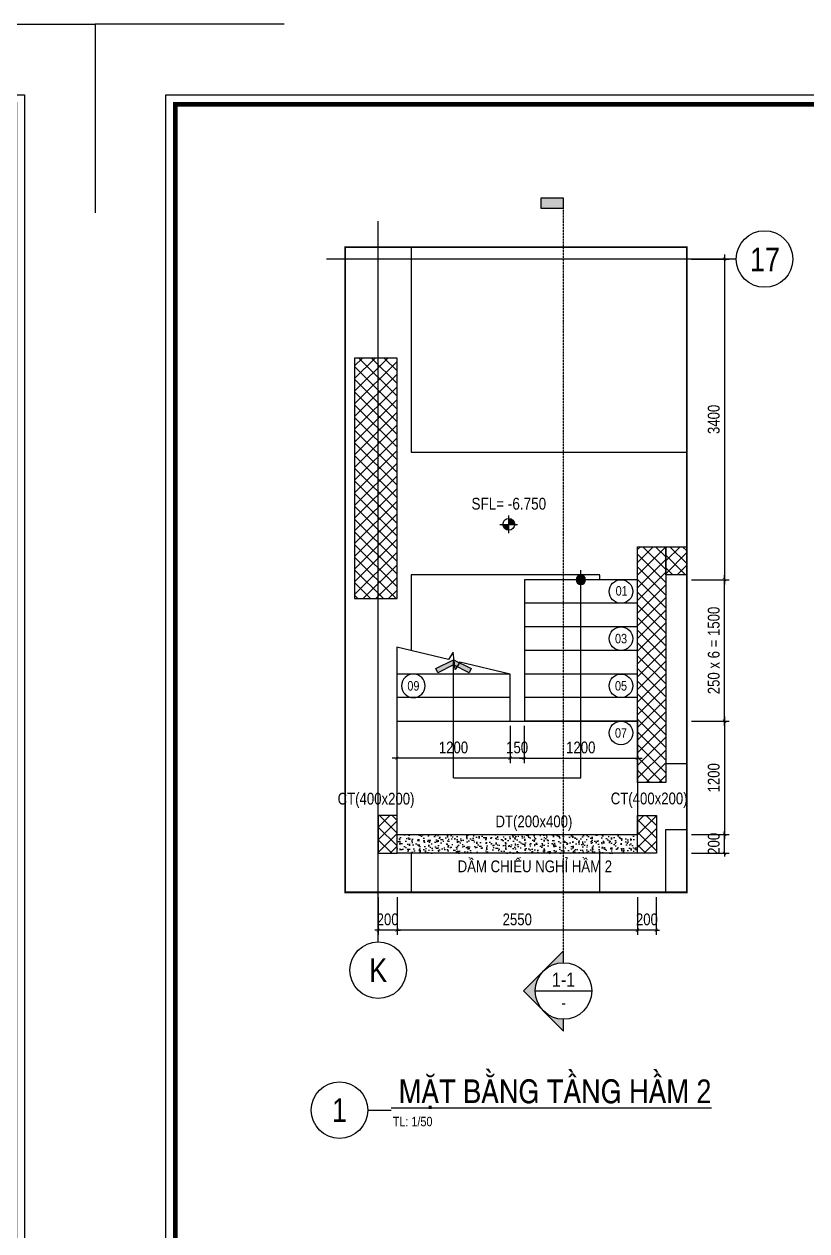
# Model space of a CAD drawing. Header units: millimetres. Extents: x 379264 to 1158416, y -283062 to 356890.
# Drawn here: x 903376 to 911678, y -14246 to -1452 of the extents above; entities that cross this region are included whole.
import ezdxf
from ezdxf.enums import TextEntityAlignment as Align

# ---------------------------------------------------------------- set-up
doc = ezdxf.new("R2010")
doc.units = ezdxf.units.MM
for name, pattern in [('BLOCK C - CHI TIET THANG 7 - 15T$0$$0$HIDDEN', [0.375, 0.25, -0.125]), ('BLOCK C - CHI TIET THANG 7 - 15T$0$HIDDEN', [0.375, 0.25, -0.125]), ('CENTER', [2, 1.25, -0.25, 0.25, -0.25]), ('HIDDEN', [9.525, 6.35, -3.175])]:
    doc.linetypes.add(name, pattern=pattern)
for name, color, linetype in [('01PM. TEXT A', 3, 'Continuous'), ('02PM. TEXT B', 4, 'Continuous'), ('03PM. TEXT C', 1, 'Continuous'), ('04PM. THIN', 7, 'Continuous'), ('05PM. FRAME', 4, 'Continuous'), ('06PM. HIDDEN', 4, 'HIDDEN'), ('07PM. WACO', 6, 'Continuous'), ('11PM. DIM', 2, 'Continuous'), ('12PM. GRID', 8, 'CENTER'), ('13PM. HATCH', 8, 'Continuous'), ('BLOCK A - CHI TIET THANG 4$0$Number Step', 94, 'Continuous'), ('BLOCK C - CHI TIET THANG 7 - 15T$0$Ky hieu Truc', 1, 'Continuous'), ('MB_Cot tang 1$0$Concrete Line', 6, 'Continuous')]:
    doc.layers.add(name, color=color, linetype=linetype)
doc.styles.add('[PMDC2013]STYLE', font='arial.ttf', dxfattribs={"width": 0.8})
doc.styles.add('BLOCK A - CHI TIET THANG 1$0$VNI-HelveC', font='VHELVCN_0.TTF')
doc.styles.add('BLOCK A - CHI TIET THANG 4$0$VNI-HelveCB', font='VHELVCB_0.TTF')
doc.styles.add('BLOCK C - CHI TIET THANG 7 - 15T$0$$0$Title Block Bold', font='VHELVEB_0.TTF')
doc.styles.add('BLOCK C - CHI TIET THANG 7 - 15T$0$VNI-HelveC', font='VHELVCN_0.TTF')
doc.styles.add('BLOCK C - CHI TIET THANG 7 - 15T$0$VNI-HelveCB', font='VHELVCB_0.TTF')
doc.dimstyles.new('BLOCK A - CHI TIET THANG 1$0$Dim 50 (A1-A2)', dxfattribs={"dimscale": 50, "dimtxt": 2.5, "dimasz": 0.7, "dimexe": 1, "dimexo": 1, "dimgap": 1, "dimtad": 1, "dimdec": 0, "dimzin": 12, "dimdsep": 46, "dimtxsty": '[PMDC2013]STYLE', "dimblk": 'ARCHTICK', "dimcen": 0, "dimdle": 1, "dimclrd": 2, "dimclre": 2, "dimclrt": 4, "dimadec": 0, "dimazin": 0, "dimtfac": 1, "dimtdec": 0, "dimtix": 1, "dimtmove": 2, "dimatfit": 3, "dimldrblk": 'ARCHTICK', "dimfxl": 1, "dimtolj": 1, "dimtzin": 0, "dimarcsym": 0})

# ---------------------------------------------------------------- blocks, each defined once
blk = doc.blocks.new('CHG_XX_Khung ten')
blk.add_lwpolyline([(15, 579), (826, 579), (826, 15), (15, 15)], close=True)
at = {"color": 4, "linetype": 'Continuous', "const_width": 1}
blk.add_lwpolyline([(17, 577), (824, 577), (824, 17), (17, 17)], close=True, dxfattribs=at)
at = {"layer": 'Defpoints', "color": 1, "ltscale": 2}
for points in [[(40.06, 594), (0, 594), (0, 554)], [(800.94, 594), (841, 594), (841, 554)]]:
    blk.add_lwpolyline(points, dxfattribs=at)
blk = doc.blocks.new('BLOCK C - CHI TIET THANG 7 - 15T$0$HTT-Title')
at = {"lineweight": -2}
blk.add_line((6, 0), (11, 0), dxfattribs=at)
at = {"linetype": 'ByBlock', "lineweight": -2}
blk.add_circle((0, 0), 6, dxfattribs=at)
at = {"linetype": 'ByBlock', "lineweight": -2, "style": 'BLOCK C - CHI TIET THANG 7 - 15T$0$VNI-HelveCB'}
blk.add_attdef('DWG.NAME', text='', height=5, dxfattribs=at).set_placement((11, 0), align=Align.BOTTOM_LEFT)
blk.add_attdef('NUMBER', text='', height=5, dxfattribs=at).set_placement((0, 0), align=Align.MIDDLE_CENTER)
at = {"linetype": 'ByBlock', "lineweight": -2, "style": 'BLOCK C - CHI TIET THANG 7 - 15T$0$VNI-HelveC'}
blk.add_attdef('SCALE', text='', height=2, dxfattribs=at).set_placement((11.32, -1.41), align=Align.TOP_LEFT)
blk = doc.blocks.new('BLOCK A - CHI TIET THANG 4$0$Number Step')
at = {"color": 0, "linetype": 'ByBlock'}
blk.add_circle((0, 0), 2.5, dxfattribs=at)
at = {"color": 0, "linetype": 'ByBlock', "lineweight": -2, "style": 'BLOCK A - CHI TIET THANG 4$0$VNI-HelveCB'}
blk.add_attdef('TEXT', text='', height=2, dxfattribs=at).set_placement((0, 0), align=Align.MIDDLE)
blk = doc.blocks.new('BLOCK A - CHI TIET THANG 1$0$13123123213')
at = {"linetype": 'ByBlock'}
h = blk.add_hatch(color=0, dxfattribs=at)
h.paths.add_polyline_path([(0, 1), (0, 0), (1, 0, 0.414214)])
h.paths.add_polyline_path([(0, 0), (-1, 0, 0.414214), (0, -1)])
at = {"color": 0, "linetype": 'ByBlock'}
for p, q in [((-1.5, 0), (1.5, 0)), ((0, -1.5), (0, 1.5))]:
    blk.add_line(p, q, dxfattribs=at)
blk.add_circle((0, 0), 1, dxfattribs=at)
at = {"color": 0, "linetype": 'ByBlock', "lineweight": -2, "style": 'BLOCK A - CHI TIET THANG 1$0$VNI-HelveC'}
for tag, p in [('TEXT1', (0, 10.5)), ('TEXT2', (0, 7)), ('TEXT3', (0, 3.5))]:
    blk.add_attdef(tag, text='', height=2, dxfattribs=at).set_placement(p, align=Align.MIDDLE_CENTER)
blk = doc.blocks.new('MB Ham 2$0$Arrow 60')
at = {"linetype": 'ByBlock', "lineweight": -2}
h = blk.add_hatch(color=0, dxfattribs=at)
h.paths.add_polyline_path([(1.88, 0.94), (1.65, 1.38), (0, 0.56), (-1.65, 1.38), (-1.88, 0.94), (0, 0)], flags=17)
h.paths.add_polyline_path([(1.65, 1.38), (1.88, 0.94), (0, 0), (-1.88, 0.94), (-1.65, 1.38), (0, 0.56)])
blk.add_hatch(color=0, dxfattribs=at).paths.add_polyline_path([(1.65, 1.38), (1.88, 0.94), (0, 0), (-1.88, 0.94), (-1.65, 1.38), (0, 0.56)])
at = {"color": 0, "linetype": 'ByBlock', "lineweight": -2}
blk.add_lwpolyline([(1.65, 1.38), (1.88, 0.94), (0, 0), (-1.88, 0.94), (-1.65, 1.38), (0, 0.56)], close=True, dxfattribs=at)
blk = doc.blocks.new('MB Ham 2$0$Dot')
at = {"linetype": 'ByBlock', "lineweight": -2}
h = blk.add_hatch(color=0, dxfattribs=at)
edge = h.paths.add_edge_path()
edge.add_arc((0, 0), 0.5, 0, 360)
at = {"color": 0, "linetype": 'ByBlock', "lineweight": -2}
blk.add_line((0, -1), (0, 1), dxfattribs=at)
blk.add_circle((0, 0), 0.5, dxfattribs=at)
blk = doc.blocks.new('_ArchTick')
at = {"color": 0, "linetype": 'ByBlock', "const_width": 0.15}
blk.add_lwpolyline([(-0.5, -0.5), (0.5, 0.5)], dxfattribs=at)
blk = doc.blocks.new('*D964')
at = {"layer": '11PM. DIM', "color": 2, "lineweight": -2, "transparency": 16777216}
for p, q in [((910455, -10043), (910855, -10043)), ((910805, -10043), (910805, -10008)), ((910805, -10243), (910805, -10043)), ((910455, -10243), (910855, -10243)), ((910805, -10243), (910805, -10278))]:
    blk.add_line(p, q, dxfattribs=at)
at = {"layer": 'Defpoints', "color": 0, "transparency": 16777216}
for p in [(910405, -10043), (910805, -10043), (910405, -10243)]:
    blk.add_point(p, dxfattribs=at)
at = {"layer": '11PM. DIM', "color": 2, "lineweight": -2, "transparency": 16777216, "xscale": 35, "yscale": 35, "zscale": 35}
for p, rotation in [((910805, -10043), 270), ((910805, -10243), 90)]:
    blk.add_blockref('_ArchTick', p, dxfattribs=dict(at, rotation=rotation))
at = {"layer": '11PM. DIM', "color": 4, "transparency": 16777216, "insert": (910691, -10143), "char_height": 125, "attachment_point": 5, "rotation": 90, "style": '[PMDC2013]STYLE'}
blk.add_mtext('\\A1;200', dxfattribs=at)
blk = doc.blocks.new('*D965')
at = {"layer": '11PM. DIM', "color": 2, "lineweight": -2, "transparency": 16777216}
for p, q in [((910455, -7343), (910855, -7343)), ((910805, -8893), (910805, -7293)), ((910455, -8843), (910855, -8843))]:
    blk.add_line(p, q, dxfattribs=at)
at = {"layer": 'Defpoints', "color": 0, "transparency": 16777216}
for p in [(910405, -7343), (910805, -7343), (910405, -8843)]:
    blk.add_point(p, dxfattribs=at)
at = {"layer": '11PM. DIM', "color": 2, "lineweight": -2, "transparency": 16777216, "xscale": 35, "yscale": 35, "zscale": 35}
for p, rotation in [((910805, -7343), 90), ((910805, -8843), 270)]:
    blk.add_blockref('_ArchTick', p, dxfattribs=dict(at, rotation=rotation))
at = {"layer": '11PM. DIM', "color": 4, "transparency": 16777216, "insert": (910691, -8093), "char_height": 125, "attachment_point": 5, "rotation": 90, "style": '[PMDC2013]STYLE'}
blk.add_mtext('\\A1;250 x 6 = 1500', dxfattribs=at)
blk = doc.blocks.new('*D966')
at = {"layer": '11PM. DIM', "color": 2, "lineweight": -2, "transparency": 16777216}
for p, q in [((910805, -8793), (910805, -10093)), ((910455, -8843), (910855, -8843)), ((910455, -10043), (910855, -10043))]:
    blk.add_line(p, q, dxfattribs=at)
at = {"layer": 'Defpoints', "color": 0, "transparency": 16777216}
for p in [(910405, -8843), (910405, -10043), (910805, -10043)]:
    blk.add_point(p, dxfattribs=at)
at = {"layer": '11PM. DIM', "color": 2, "lineweight": -2, "transparency": 16777216, "xscale": 35, "yscale": 35, "zscale": 35}
for p, rotation in [((910805, -8843), 90), ((910805, -10043), 270)]:
    blk.add_blockref('_ArchTick', p, dxfattribs=dict(at, rotation=rotation))
at = {"layer": '11PM. DIM', "color": 4, "transparency": 16777216, "insert": (910691, -9443), "char_height": 125, "attachment_point": 5, "rotation": 90, "style": '[PMDC2013]STYLE'}
blk.add_mtext('\\A1;1200', dxfattribs=at)
blk = doc.blocks.new('*U939')
blk.add_hatch(color=256).paths.add_polyline_path([(-480, 16811), (-480, 16597), (0, 16597), (0, 16811)])
h = blk.add_hatch(color=256)
edge = h.paths.add_edge_path()
edge.add_line((0, 600), (0, 849))
edge.add_line((0, 849), (-849, 0))
edge.add_line((-849, 0), (0, -849))
edge.add_line((0, -849), (0, -600))
edge.add_arc((0, 0), 600, 90, 270, ccw=False)
at = {"linetype": 'BLOCK C - CHI TIET THANG 7 - 15T$0$$0$HIDDEN', "ltscale": 10}
blk.add_line((0, 600), (0, 16811), dxfattribs=at)
blk.add_line((-600, 0), (600, 0))
blk.add_lwpolyline([(-480, 16811), (-480, 16597), (0, 16597), (0, 16811)], close=True)
blk.add_lwpolyline([(0, 600), (0, 849), (-849, 0), (0, -849), (0, -600, -1)], format="xyb", close=True)
blk.add_circle((0, 0), 600)
at = {"style": 'BLOCK C - CHI TIET THANG 7 - 15T$0$$0$Title Block Bold', "flags": 8}
blk.add_attdef('VIEWNUMBER', text='', height=300, dxfattribs=at).set_placement((0, 0), align=Align.BOTTOM_CENTER)
blk.add_attdef('DRAWINGREFERENCE', text='', height=250, dxfattribs=at).set_placement((0, -120), align=Align.TOP_CENTER)
blk = doc.blocks.new('*U962')
at = {"layer": '13PM. HATCH'}
h = blk.add_hatch(dxfattribs=at)
h.set_pattern_fill('ANSI37', color=256, scale=30, style=0)
h.set_pattern_definition([(45, (50, -2250), (-67.352, 67.352), []), (135, (50, -2250), (-67.352, -67.352), [])])
h.paths.add_polyline_path([(-200, 150), (-200, -2400), (250, -2400), (250, 150)])
at = {"layer": '07PM. WACO'}
blk.add_lwpolyline([(-200, 150), (-200, -2400), (250, -2400), (250, 150)], close=True, dxfattribs=at)
blk = doc.blocks.new('*U963')
at = {"layer": '13PM. HATCH'}
h = blk.add_hatch(dxfattribs=at)
h.set_pattern_fill('ANSI37', color=256, scale=30, style=0)
h.set_pattern_definition([(45, (-2400, 3e-14), (-67.352, 67.352), []), (135, (-2400, 3e-14), (-67.352, -67.352), [])])
h.paths.add_polyline_path([(-2450, 150), (-2450, -150), (50, -150), (50, 150)])
at = {"layer": '07PM. WACO'}
blk.add_lwpolyline([(-2450, 150), (-2450, -150), (50, -150), (50, 150)], close=True, dxfattribs=at)
blk = doc.blocks.new('BLOCK C - CHI TIET THANG 7 - 15T$0$HTT-Grid')
at = {"layer": '05PM. FRAME', "linetype": 'ByBlock', "lineweight": -2}
blk.add_line((0, -2.5), (0, 0), dxfattribs=at)
blk.add_circle((0, -8.5), 6, dxfattribs=at)
at = {"layer": '03PM. TEXT C', "linetype": 'ByBlock', "lineweight": -2, "style": 'BLOCK C - CHI TIET THANG 7 - 15T$0$VNI-HelveC'}
blk.add_attdef('GRID', text='', height=5, dxfattribs=at).set_placement((0, -8.5), align=Align.MIDDLE)
blk = doc.blocks.new('*D936')
at = {"layer": '11PM. DIM', "color": 2, "lineweight": -2, "transparency": 16777216}
for p, q in [((200, -6766), (200, -7166)), ((2750, -6766), (2750, -7166)), ((2800, -7116), (150, -7116))]:
    blk.add_line(p, q, dxfattribs=at)
at = {"layer": 'Defpoints', "color": 0, "transparency": 16777216}
for p in [(200, -6716), (2750, -6716), (200, -7116)]:
    blk.add_point(p, dxfattribs=at)
at = {"layer": '11PM. DIM', "color": 2, "lineweight": -2, "transparency": 16777216, "xscale": 35, "yscale": 35, "zscale": 35, "rotation": 180}
blk.add_blockref('_ArchTick', (200, -7116), dxfattribs=at)
at = {"layer": '11PM. DIM', "color": 2, "lineweight": -2, "transparency": 16777216, "xscale": 35, "yscale": 35, "zscale": 35}
blk.add_blockref('_ArchTick', (2750, -7116), dxfattribs=at)
at = {"layer": '11PM. DIM', "color": 4, "transparency": 16777216, "insert": (1475, -7002), "char_height": 125, "attachment_point": 5, "style": '[PMDC2013]STYLE'}
blk.add_mtext('\\A1;2550', dxfattribs=at)
blk = doc.blocks.new('*D937')
at = {"layer": '11PM. DIM', "color": 2, "lineweight": -2, "transparency": 16777216}
for p, q in [((0, -6766), (0, -7166)), ((200, -6766), (200, -7166)), ((0, -7116), (-35, -7116)), ((200, -7116), (0, -7116)), ((200, -7116), (235, -7116))]:
    blk.add_line(p, q, dxfattribs=at)
at = {"layer": 'Defpoints', "color": 0, "transparency": 16777216}
for p in [(0, -6716), (200, -6716), (0, -7116)]:
    blk.add_point(p, dxfattribs=at)
at = {"layer": '11PM. DIM', "color": 2, "lineweight": -2, "transparency": 16777216, "xscale": 35, "yscale": 35, "zscale": 35}
blk.add_blockref('_ArchTick', (0, -7116), dxfattribs=at)
at = {"layer": '11PM. DIM', "color": 2, "lineweight": -2, "transparency": 16777216, "xscale": 35, "yscale": 35, "zscale": 35, "rotation": 180}
blk.add_blockref('_ArchTick', (200, -7116), dxfattribs=at)
at = {"layer": '11PM. DIM', "color": 4, "transparency": 16777216, "insert": (100, -7002), "char_height": 125, "attachment_point": 5, "style": '[PMDC2013]STYLE'}
blk.add_mtext('\\A1;200', dxfattribs=at)
blk = doc.blocks.new('*D938')
at = {"layer": '11PM. DIM', "color": 2, "lineweight": -2, "transparency": 16777216}
for p, q in [((2750, -6766), (2750, -7166)), ((2950, -6766), (2950, -7166)), ((2750, -7116), (2715, -7116)), ((2950, -7116), (2750, -7116)), ((2950, -7116), (2985, -7116))]:
    blk.add_line(p, q, dxfattribs=at)
at = {"layer": 'Defpoints', "color": 0, "transparency": 16777216}
for p in [(2750, -6716), (2950, -6716), (2750, -7116)]:
    blk.add_point(p, dxfattribs=at)
at = {"layer": '11PM. DIM', "color": 2, "lineweight": -2, "transparency": 16777216, "xscale": 35, "yscale": 35, "zscale": 35}
blk.add_blockref('_ArchTick', (2750, -7116), dxfattribs=at)
at = {"layer": '11PM. DIM', "color": 2, "lineweight": -2, "transparency": 16777216, "xscale": 35, "yscale": 35, "zscale": 35, "rotation": 180}
blk.add_blockref('_ArchTick', (2950, -7116), dxfattribs=at)
at = {"layer": '11PM. DIM', "color": 4, "transparency": 16777216, "insert": (2850, -7002), "char_height": 125, "attachment_point": 5, "style": '[PMDC2013]STYLE'}
blk.add_mtext('\\A1;200', dxfattribs=at)
blk = doc.blocks.new('*D967')
at = {"layer": '11PM. DIM', "color": 2, "lineweight": -2, "transparency": 16777216}
for p, q in [((910455, -3943), (910855, -3943)), ((910805, -3893), (910805, -7393)), ((910455, -7343), (910855, -7343))]:
    blk.add_line(p, q, dxfattribs=at)
at = {"layer": 'Defpoints', "color": 0, "transparency": 16777216}
for p in [(910405, -3943), (910405, -7343), (910805, -7343)]:
    blk.add_point(p, dxfattribs=at)
at = {"layer": '11PM. DIM', "color": 2, "lineweight": -2, "transparency": 16777216, "xscale": 35, "yscale": 35, "zscale": 35}
for p, rotation in [((910805, -3943), 90), ((910805, -7343), 270)]:
    blk.add_blockref('_ArchTick', p, dxfattribs=dict(at, rotation=rotation))
at = {"layer": '11PM. DIM', "color": 4, "transparency": 16777216, "insert": (910691, -5643), "char_height": 125, "attachment_point": 5, "rotation": 90, "style": '[PMDC2013]STYLE'}
blk.add_mtext('\\A1;3400', dxfattribs=at)
blk = doc.blocks.new('*D974')
at = {"layer": '11PM. DIM', "color": 2, "lineweight": -2, "transparency": 16777216}
for p, q in [((907330, -8893), (907330, -9286)), ((908530, -8893), (908530, -9286)), ((908580, -9236), (907280, -9236))]:
    blk.add_line(p, q, dxfattribs=at)
at = {"layer": 'Defpoints', "color": 0, "transparency": 16777216}
for p in [(907330, -8843), (908530, -8843), (907330, -9236)]:
    blk.add_point(p, dxfattribs=at)
at = {"layer": '11PM. DIM', "color": 2, "lineweight": -2, "transparency": 16777216, "xscale": 35, "yscale": 35, "zscale": 35, "rotation": 180}
blk.add_blockref('_ArchTick', (907330, -9236), dxfattribs=at)
at = {"layer": '11PM. DIM', "color": 2, "lineweight": -2, "transparency": 16777216, "xscale": 35, "yscale": 35, "zscale": 35}
blk.add_blockref('_ArchTick', (908530, -9236), dxfattribs=at)
at = {"layer": '11PM. DIM', "color": 4, "transparency": 16777216, "insert": (907930, -9122), "char_height": 125, "attachment_point": 5, "style": '[PMDC2013]STYLE'}
blk.add_mtext('\\A1;1200', dxfattribs=at)
blk = doc.blocks.new('*D975')
at = {"layer": '11PM. DIM', "color": 2, "lineweight": -2, "transparency": 16777216}
for p, q in [((908680, -8893), (908680, -9286)), ((909880, -8893), (909880, -9286)), ((908630, -9236), (909930, -9236))]:
    blk.add_line(p, q, dxfattribs=at)
at = {"layer": 'Defpoints', "color": 0, "transparency": 16777216}
for p in [(908680, -8843), (909880, -8843), (909880, -9236)]:
    blk.add_point(p, dxfattribs=at)
at = {"layer": '11PM. DIM', "color": 2, "lineweight": -2, "transparency": 16777216, "xscale": 35, "yscale": 35, "zscale": 35, "rotation": 180}
blk.add_blockref('_ArchTick', (908680, -9236), dxfattribs=at)
at = {"layer": '11PM. DIM', "color": 2, "lineweight": -2, "transparency": 16777216, "xscale": 35, "yscale": 35, "zscale": 35}
blk.add_blockref('_ArchTick', (909880, -9236), dxfattribs=at)
at = {"layer": '11PM. DIM', "color": 4, "transparency": 16777216, "insert": (909280, -9122), "char_height": 125, "attachment_point": 5, "style": '[PMDC2013]STYLE'}
blk.add_mtext('\\A1;1200', dxfattribs=at)
blk = doc.blocks.new('*D976')
at = {"layer": '11PM. DIM', "color": 2, "lineweight": -2, "transparency": 16777216}
for p, q in [((908530, -8893), (908530, -9286)), ((908680, -8893), (908680, -9286)), ((908530, -9236), (908495, -9236)), ((908680, -9236), (908530, -9236)), ((908680, -9236), (908715, -9236))]:
    blk.add_line(p, q, dxfattribs=at)
at = {"layer": 'Defpoints', "color": 0, "transparency": 16777216}
for p in [(908530, -8843), (908680, -8843), (908530, -9236)]:
    blk.add_point(p, dxfattribs=at)
at = {"layer": '11PM. DIM', "color": 2, "lineweight": -2, "transparency": 16777216, "xscale": 35, "yscale": 35, "zscale": 35}
blk.add_blockref('_ArchTick', (908530, -9236), dxfattribs=at)
at = {"layer": '11PM. DIM', "color": 2, "lineweight": -2, "transparency": 16777216, "xscale": 35, "yscale": 35, "zscale": 35, "rotation": 180}
blk.add_blockref('_ArchTick', (908680, -9236), dxfattribs=at)
at = {"layer": '11PM. DIM', "color": 4, "transparency": 16777216, "insert": (908605, -9122), "char_height": 125, "attachment_point": 5, "style": '[PMDC2013]STYLE'}
blk.add_mtext('\\A1;150', dxfattribs=at)
blk = doc.blocks.new('A$C3FE462B1')
at = {"layer": '13PM. HATCH'}
h = blk.add_hatch(dxfattribs=at)
h.set_pattern_fill('ANSI37', color=256, scale=30, style=0)
h.set_pattern_definition([(45, (-799449.21, 73304.61), (-67.351921, 67.351921), []), (135, (-799449.21, 73304.61), (-67.351921, -67.351921), [])])
h.paths.add_polyline_path([(3050, -3350), (3273.2, -3350), (3273.2, -3050), (3050, -3050)])
h = blk.add_hatch(dxfattribs=at)
h.set_pattern_fill('ANSI37', color=256, scale=30, angle=90, style=0)
h.set_pattern_definition([(135, (16200.39, -28150.02), (-67.35192, -67.35192), []), (225, (16200.39, -28150.02), (67.35192, -67.35192), [])])
h.paths.add_polyline_path([(0, -6300), (200, -6300), (200, -5900), (0, -5900)])
h = blk.add_hatch(dxfattribs=at)
h.set_pattern_fill('ANSI37', color=256, scale=30, angle=90, style=0)
h.set_pattern_definition([(135, (16202.54, -28150.02), (-67.35192, -67.35192), []), (225, (16202.54, -28150.02), (67.35192, -67.35192), [])])
h.paths.add_polyline_path([(2950.2, -6300), (2750.2, -6300), (2750.2, -5900), (2950.2, -5900)])
h = blk.add_hatch(dxfattribs=at)
h.set_pattern_fill('AR-SAND', color=256, scale=1.5, angle=-45, style=0)
h.set_pattern_definition([(352.5, (7357.404, 148275.5), (50.213023, 53.607202), [0, -57.912, 0, -64.77, 0, -61.9125]), (322.5, (7357.4, 148275.5), (123.70993, 28.35164), [0, -31.242, 0, -52.197, 0, -20.0025]), (282.5, (7324.267, 148308.64), (84.049847, -83.744974), [0, -19.05, 0, -68.58, 0, -89.535]), (272.5, (7324.27, 148308.64), (104.63262, -57.342166), [0, -9.525, 0, -44.958, 0, -51.435])])
h.paths.add_polyline_path([(198.2, -6100), (2748.2, -6100), (2748.2, -6300), (198.2, -6300)])
at = {"linetype": 'BLOCK C - CHI TIET THANG 7 - 15T$0$HIDDEN', "ltscale": 10, "const_width": 20}
blk.add_lwpolyline([(-350, 126.3), (3273.2, 126.3), (3273.2, -6715.7), (-350, -6715.7)], close=True, dxfattribs=at)
at = {"layer": '05PM. FRAME', "ltscale": 0.25}
blk.add_line((2750.2, -6300), (200, -6300), dxfattribs=at)
at = {"layer": '06PM. HIDDEN', "linetype": 'HIDDEN', "ltscale": 0.25}
blk.add_line((200, -6100), (2750.2, -6100), dxfattribs=at)
at = {"layer": '07PM. WACO'}
blk.add_lwpolyline([(3273.2, -3350), (3050, -3350), (3050, -3050), (3273.2, -3050)], dxfattribs=at)
for points in [[(0, -6300), (200, -6300), (200, -5900), (0, -5900)], [(2950.2, -6300), (2750.2, -6300), (2750.2, -5900), (2950.2, -5900)]]:
    blk.add_lwpolyline(points, close=True, dxfattribs=at)
at = {"layer": '12PM. GRID', "ltscale": 3}
for p, q in [((0, -7240.7), (0, 401.5)), ((3673.2, 0), (-546.7, 0))]:
    blk.add_line(p, q, dxfattribs=at)
at = {"layer": 'BLOCK C - CHI TIET THANG 7 - 15T$0$Ky hieu Truc'}
ref = blk.add_blockref('BLOCK C - CHI TIET THANG 7 - 15T$0$HTT-Grid', (3673.2, 0), dxfattribs=dict(at, xscale=50, yscale=50, zscale=50, rotation=90))
ref.add_attrib('GRID', '17', dxfattribs={"layer": '0', "linetype": 'ByBlock', "lineweight": -2, "height": 250, "style": 'BLOCK C - CHI TIET THANG 7 - 15T$0$VNI-HelveC'}).set_placement((4102.5, -4.3), align=Align.MIDDLE)
ref = blk.add_blockref('BLOCK C - CHI TIET THANG 7 - 15T$0$HTT-Grid', (0, -7115.7), dxfattribs=dict(at, xscale=50, yscale=50, zscale=50))
ref.add_attrib('GRID', 'K', dxfattribs={"layer": '0', "linetype": 'ByBlock', "lineweight": -2, "height": 250, "style": 'BLOCK C - CHI TIET THANG 7 - 15T$0$VNI-HelveC'}).set_placement((0, -7540.7), align=Align.MIDDLE)
at = {"layer": 'MB_Cot tang 1$0$Concrete Line'}
blk.add_blockref('*U962', (-50, -1200), dxfattribs=at)
at = {"layer": 'MB_Cot tang 1$0$Concrete Line', "xscale": -1, "rotation": 270}
blk.add_blockref('*U963', (2900, -3100), dxfattribs=at)
at = {"layer": '01PM. TEXT A', "style": '[PMDC2013]STYLE', "width": 0.8}
for s, p in [('CT(400x200)', (-430.6, -5784.1, 0)), ('DT(200x400)', (1244.2, -6025.1, 0))]:
    blk.add_text(s, height=125, dxfattribs=at).set_placement(p)
at = {"layer": '11PM. DIM'}
for base, p1, p2, picture, middle in [((0, -7115.7), (200, -6715.7), (0, -6715.7), '*D937', (100, -7001.9)), ((200, -7115.7), (2750, -6715.7), (200, -6715.7), '*D936', (1475, -7001.9)), ((2750, -7115.7), (2950, -6715.7), (2750, -6715.7), '*D938', (2850, -7001.9))]:
    dim = blk.add_linear_dim(base=base, p1=p1, p2=p2, angle=180, dimstyle='BLOCK A - CHI TIET THANG 1$0$Dim 50 (A1-A2)', dxfattribs=at)
    dim.commit()
    dim.dimension.update_dxf_attribs({"geometry": picture, "text_midpoint": middle})

msp = doc.modelspace()

# ---------------------------------------------------------------- linework, layer by layer
at = {"layer": '05PM. FRAME', "ltscale": 0.25}
for p, q in [((907329.72, -8842.68), (909881.72, -8842.68)), ((907329.72, -8842.68), (907329.72, -10042.68)), ((909881.72, -8842.68), (909881.72, -10042.68)), ((910181.72, -9292.68), (910404.66, -9292.68))]:
    msp.add_line(p, q, dxfattribs=at)
msp.add_lwpolyline([(909881.72, -8842.68), (909881.72, -7342.68), (908681.72, -7342.68), (908681.72, -8842.68)], close=True, dxfattribs=at)
for points in [[(907329.72, -8059.44), (907329.72, -8842.68), (908529.72, -8842.68), (908529.72, -8342.68)], [(908529.72, -8342.68), (907998.05, -8217.19), (907947.92, -8293.57), (907926.53, -8112.09), (907876.4, -8188.47), (907329.72, -8059.44)]]:
    msp.add_lwpolyline(points, dxfattribs=at)
at = {"layer": '06PM. HIDDEN', "linetype": 'HIDDEN', "ltscale": 0.25}
for p, q in [((907481.47, -3816.4), (907481.47, -5992.79)), ((910404.66, -5992.92), (907481.47, -5992.79)), ((909481.4, -7292.68), (907481.47, -7292.68)), ((907481.47, -7292.68), (907481.47, -8095.26)), ((909481.4, -7342.68), (909481.4, -7292.68)), ((910181.44, -10658.42), (910181.43, -9992.68)), ((910181.43, -9992.68), (910404.66, -9992.68)), ((907481.47, -10242.68), (907481.47, -10658.42)), ((909481.44, -10658.42), (909481.43, -10242.68))]:
    msp.add_line(p, q, dxfattribs=at)
at = {"layer": '13PM. HATCH'}
for p, q in [((909281.72, -9442.68), (909281.72, -7342.68)), ((909881.72, -7592.68), (908681.72, -7592.68)), ((909881.72, -7842.68), (908681.72, -7842.68)), ((909881.72, -8092.68), (908681.72, -8092.68)), ((907929.72, -9442.68), (907929.72, -8190.65)), ((908529.72, -8342.68), (907329.72, -8342.68)), ((909881.72, -8342.68), (908681.72, -8342.68)), ((908529.72, -8592.68), (907329.72, -8592.68)), ((909881.72, -8592.68), (908681.72, -8592.68)), ((909881.72, -8842.68), (908681.72, -8842.68)), ((907929.72, -9442.68), (909281.72, -9442.68))]:
    msp.add_line(p, q, dxfattribs=at)

# ---------------------------------------------------------------- block references
at = {"layer": '01PM. TEXT A'}
ref = msp.add_blockref('BLOCK C - CHI TIET THANG 7 - 15T$0$HTT-Title', (906720.61, -12966.56), dxfattribs=dict(at, xscale=50, yscale=50, zscale=50))
ref.add_attrib('NUMBER', '1', dxfattribs={"layer": '0', "color": 0, "linetype": 'ByBlock', "lineweight": -2, "height": 250, "style": 'BLOCK C - CHI TIET THANG 7 - 15T$0$VNI-HelveCB'}).set_placement((906720.61, -12966.56), align=Align.MIDDLE_CENTER)
ref.add_attrib('DWG.NAME', '%%u MAËT BAÈNG TAÀNG HAÀM 2', dxfattribs={"layer": '0', "color": 3, "linetype": 'ByBlock', "lineweight": -2, "height": 250, "style": 'BLOCK C - CHI TIET THANG 7 - 15T$0$VNI-HelveCB'}).set_placement((907270.61, -12966.56), align=Align.BOTTOM_LEFT)
ref.add_attrib('SCALE', 'TL: 1/50', dxfattribs={"layer": '0', "color": 0, "linetype": 'ByBlock', "lineweight": -2, "height": 100, "style": 'BLOCK C - CHI TIET THANG 7 - 15T$0$VNI-HelveC'}).set_placement((907286.38, -13037.25), align=Align.TOP_LEFT)
at = {"layer": '02PM. TEXT B'}
ref = msp.add_blockref('BLOCK A - CHI TIET THANG 1$0$13123123213', (908516.86, -6755.65), dxfattribs=dict(at, xscale=62.5, yscale=62.5, zscale=62.5))
ref.add_attrib('TEXT3', 'SFL= -6.750', dxfattribs={"layer": '0', "color": 0, "linetype": 'ByBlock', "lineweight": -2, "height": 125, "style": 'BLOCK A - CHI TIET THANG 1$0$VNI-HelveC'}).set_placement((908516.86, -6536.9), align=Align.MIDDLE_CENTER)
at = {"layer": '04PM. THIN', "xscale": 50, "yscale": 50, "zscale": 50}
msp.add_blockref('CHG_XX_Khung ten', (862079.92, -31152.33), dxfattribs=at)
at = {"layer": '07PM. WACO'}
ref = msp.add_blockref('*U939', (909097.3, -11703.09), dxfattribs=dict(at, xscale=0.5, yscale=0.5, zscale=0.5))
ref.add_attrib('VIEWNUMBER', '1-1', dxfattribs={"layer": '0', "height": 150, "style": 'BLOCK C - CHI TIET THANG 7 - 15T$0$VNI-HelveCB'}).set_placement((909097.3, -11703.09), align=Align.BOTTOM_CENTER)
ref.add_attrib('DRAWINGREFERENCE', '-', dxfattribs={"layer": '0', "height": 125, "style": 'BLOCK C - CHI TIET THANG 7 - 15T$0$VNI-HelveCB'}).set_placement((909097.3, -11763.09), align=Align.TOP_CENTER)
at = {"layer": '12PM. GRID'}
msp.add_blockref('A$C3FE462B1', (907131.47, -3942.68), dxfattribs=at)
at = {"layer": '13PM. HATCH', "xscale": -100, "yscale": 100, "zscale": 100}
msp.add_blockref('MB Ham 2$0$Dot', (909281.72, -7342.68), dxfattribs=at)
at = {"layer": '13PM. HATCH', "xscale": 100, "yscale": 100, "zscale": 100, "rotation": 180}
msp.add_blockref('MB Ham 2$0$Arrow 60', (907929.72, -8190.65), dxfattribs=at)
at = {"layer": 'BLOCK A - CHI TIET THANG 4$0$Number Step'}
ref = msp.add_blockref('BLOCK A - CHI TIET THANG 4$0$Number Step', (909706.72, -7467.68), dxfattribs=dict(at, xscale=50, yscale=50, zscale=50, rotation=270))
ref.add_attrib('TEXT', '01', dxfattribs={"layer": '0', "color": 0, "linetype": 'ByBlock', "lineweight": -2, "height": 100, "style": 'BLOCK A - CHI TIET THANG 4$0$VNI-HelveCB'}).set_placement((909713.65, -7460.75), align=Align.MIDDLE)
ref = msp.add_blockref('BLOCK A - CHI TIET THANG 4$0$Number Step', (909706.72, -7967.68), dxfattribs=dict(at, xscale=50, yscale=50, zscale=50, rotation=270))
ref.add_attrib('TEXT', '03', dxfattribs={"layer": '0', "color": 0, "linetype": 'ByBlock', "lineweight": -2, "height": 100, "style": 'BLOCK A - CHI TIET THANG 4$0$VNI-HelveCB'}).set_placement((909707.12, -7967.28), align=Align.MIDDLE)
ref = msp.add_blockref('BLOCK A - CHI TIET THANG 4$0$Number Step', (907504.72, -8467.68), dxfattribs=dict(at, xscale=-50, yscale=50, zscale=50, rotation=90))
ref.add_attrib('TEXT', '09', dxfattribs={"layer": '0', "color": 0, "linetype": 'ByBlock', "lineweight": -2, "height": 100, "style": 'BLOCK A - CHI TIET THANG 4$0$VNI-HelveCB'}).set_placement((907504.72, -8467.68), align=Align.MIDDLE)
ref = msp.add_blockref('BLOCK A - CHI TIET THANG 4$0$Number Step', (909706.72, -8467.68), dxfattribs=dict(at, xscale=50, yscale=50, zscale=50, rotation=270))
ref.add_attrib('TEXT', '05', dxfattribs={"layer": '0', "color": 0, "linetype": 'ByBlock', "lineweight": -2, "height": 100, "style": 'BLOCK A - CHI TIET THANG 4$0$VNI-HelveCB'}).set_placement((909706.72, -8467.68), align=Align.MIDDLE)
ref = msp.add_blockref('BLOCK A - CHI TIET THANG 4$0$Number Step', (909706.72, -8967.68), dxfattribs=dict(at, xscale=50, yscale=50, zscale=50, rotation=270))
ref.add_attrib('TEXT', '07', dxfattribs={"layer": '0', "color": 0, "linetype": 'ByBlock', "lineweight": -2, "height": 100, "style": 'BLOCK A - CHI TIET THANG 4$0$VNI-HelveCB'}).set_placement((909706.72, -8967.68), align=Align.MIDDLE)

# ---------------------------------------------------------------- texts
at = {"layer": '01PM. TEXT A', "style": '[PMDC2013]STYLE', "width": 0.8}
for s, p in [('CT(400x200)', (909597.95, -9724.49, -0.01)), ('DẦM CHIẾU NGHỈ HẦM 2', (907974.22, -10444.19, -0.01))]:
    msp.add_text(s, height=125, dxfattribs=at).set_placement(p)

# ---------------------------------------------------------------- dimensions: what is measured, and where the dimension line sits
at = {"layer": '11PM. DIM'}
for base, p1, p2, angle, picture, middle in [((910804.66, -7342.68), (910404.66, -3942.68), (910404.66, -7342.68), 270, '*D967', (910690.8, -5642.68)), ((910804.66, -10042.68), (910404.66, -8842.68), (910404.66, -10042.68), 270, '*D966', (910690.84, -9442.68)), ((909879.72, -9235.81), (908679.67, -8842.7), (909879.72, -8842.7), 180, '*D975', (909279.69, -9121.99)), ((910804.66, -10042.68), (910404.66, -10242.68), (910404.66, -10042.68), 90, '*D964', (910690.84, -10142.68))]:
    dim = msp.add_linear_dim(base=base, p1=p1, p2=p2, angle=angle, dimstyle='BLOCK A - CHI TIET THANG 1$0$Dim 50 (A1-A2)', dxfattribs=at)
    dim.commit()
    dim.dimension.update_dxf_attribs({"geometry": picture, "text_midpoint": middle})
dim = msp.add_linear_dim(base=(910804.66, -7342.68), p1=(910404.66, -8842.68), p2=(910404.66, -7342.68), angle=90, text='250 x 6 = <>', dimstyle='BLOCK A - CHI TIET THANG 1$0$Dim 50 (A1-A2)', dxfattribs=at)
dim.commit()
dim.dimension.update_dxf_attribs({"geometry": '*D965', "text_midpoint": (910690.84, -8092.68)})
for base, p1, p2, picture, middle in [((907329.67, -9235.81), (908529.72, -8842.68), (907329.67, -8842.7), '*D974', (907929.69, -9121.99)), ((908529.72, -9235.81), (908679.67, -8842.7), (908529.72, -8842.68), '*D976', (908604.69, -9121.99))]:
    dim = msp.add_linear_dim(base=base, p1=p1, p2=p2, dimstyle='BLOCK A - CHI TIET THANG 1$0$Dim 50 (A1-A2)', dxfattribs=at)
    dim.commit()
    dim.dimension.update_dxf_attribs({"geometry": picture, "text_midpoint": middle})

# ---------------------------------------------------------------- next in the draw order: block references
at = {"layer": '04PM. THIN', "xscale": 50, "yscale": 50, "zscale": 50}
msp.add_blockref('CHG_XX_Khung ten', (904129.92, -31152.33), dxfattribs=at)

doc.saveas('drawing.dxf')
